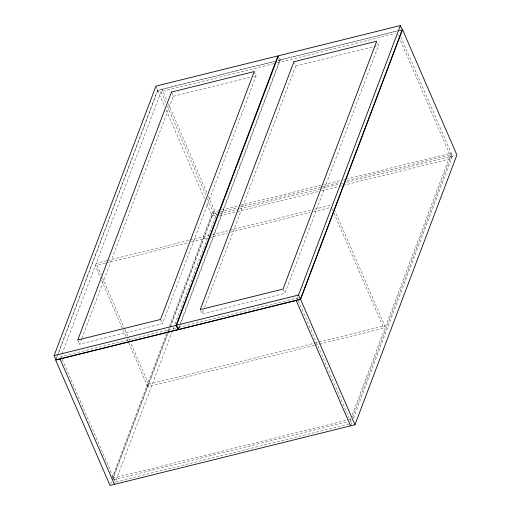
<?xml version="1.0" encoding="UTF-8"?>
<svg xmlns="http://www.w3.org/2000/svg" width="511" height="511" viewBox="0 0 511 511"><rect width="100%" height="100%" fill="white"/><g stroke="black" fill="none" stroke-linecap="round" stroke-linejoin="round"><path stroke-width="0.38" stroke-dasharray="2.56 1.92" d="M55.661 360.057L157.592 90.3L275.027 61.205M56.517 358.371L57.366 356.129M58.497 353.146L157.784 90.377L155.938 86.123M60.068 358.965L61.761 354.493M62.042 353.746L162 89.208L166.739 100.143M254.242 71.54L256.088 75.794L162.415 323.699L79.627 344.216L81.6 338.991M81.881 338.244L173.306 96.311L172.073 93.475M111.935 478.43L166.605 333.747M167.736 330.764L168.579 328.522M169.703 325.539L212.544 212.18L218.74 210.647M110.593 483.962L111.717 480.979M112.848 477.996L167.474 333.434M167.755 332.687L169.441 328.215M169.722 327.474L211.963 215.693L205.959 201.845M314.15 345.436L147.711 386.68L148.631 384.253L130.631 342.734M112.612 479.995L168.132 333.076M168.413 332.329L170.106 327.858M170.387 327.11L213.221 213.745L212.544 212.18M114.438 484.358L171.881 332.342M173.005 329.359L173.855 327.123M174.979 324.146L216.37 214.601L208.149 195.649M178.492 328.145L179.342 325.903M180.466 322.92L279.76 60.151L278.22 56.606M178.984 328.024L179.827 325.782M180.115 325.034L280.252 60.03L278.406 55.776M377.629 43.32L378.549 45.447L284.876 293.359L202.088 313.869L203.499 310.139M204.63 307.149L295.767 65.964L294.534 63.128M296.744 298.967L297.587 296.731M319.573 344.095L383.825 328.171L384.745 325.743L335.159 211.382M351.172 420.879L350.495 419.314L351.057 417.819M352.188 414.836L451.098 153.064L347.314 178.786M352.584 417.155L451.781 154.635L451.098 153.064M350.827 425.101L352.239 421.377M353.363 418.4L452.478 156.091L400.956 37.265M278.118 60.432L398.114 30.698M399.583 30.334L401.052 29.97M157.784 90.377L274.356 61.492M278.214 60.534L279.76 60.151M280.252 60.03L397.59 30.954M398.363 30.762L401.454 29.996M274.107 63.632L161.08 91.635L166.139 103.305M277.205 62.866L395.642 33.515M173.306 96.311L250.671 77.142M253.769 76.369L256.088 75.794M295.767 65.964L378.549 45.447M221.838 209.874L239.653 205.46M240.425 205.269L320.978 185.308M324.076 184.541L340.339 180.511M343.437 179.744L346.535 178.978M213.221 213.745L219.417 212.212M220.19 212.02L237.232 207.798M240.33 207.032L321.655 186.879M322.435 186.687L339.47 182.465M347.218 180.543L451.781 154.635M211.963 215.693L218.695 214.026M219.468 213.834L238.822 209.037M239.595 208.846L321.655 188.514M322.428 188.323L341.003 183.717M341.782 183.526L343.328 183.142M346.426 182.376L455.422 155.363M219.321 216.07L236.357 211.848M237.13 211.656L318.41 191.516M321.508 190.75L338.538 186.528M339.317 186.336L342.408 185.57M343.188 185.378L451.564 158.519L399.723 38.964M107.042 260.648L96.202 263.337L101.255 274.988M107.815 260.457L189.102 240.317M189.875 240.125L209.229 235.328M212.321 234.562L311.41 210.008M314.508 209.242L331.537 205.02M105.349 263.274L95.289 265.765L100.341 277.422M106.122 263.082L188.182 242.744M191.28 241.978L208.309 237.756M209.082 237.564L227.663 232.965M230.761 232.192L310.496 212.435M313.588 211.669L329.851 207.638M175.554 328.145L60.988 356.537L61.933 358.722M178.652 327.379L297.095 298.028L298.047 300.219M148.631 384.253L313.524 343.392M314.297 343.2L318.168 342.242M318.941 342.051L384.745 325.743M314.929 345.244L318.8 344.286M112.707 478.239L348.17 419.889M348.943 419.697L350.495 419.314M113.391 479.803L347.301 421.843M349.141 423.996L115.358 481.93L62.253 359.457M397.826 34.588L398.459 36.045M332.029 208.712L332.661 210.168M333.926 213.081L383.825 328.171M298.36 300.947L351.466 423.421M283.337 289.807L284.876 293.359M168.323 103.79L206.885 192.73M167.404 106.218L206.284 195.885M207.549 198.805L215.45 217.028M157.592 90.3L164.861 107.067M166.126 109.986L204.694 198.926M200.555 310.324L202.088 313.869M160.569 319.445L162.415 323.699M102.519 277.907L124.627 328.892M124.946 329.621L128.421 337.63M128.734 338.365L130.311 342.006M101.6 280.335L122.761 329.135M123.081 329.863L126.556 337.873M126.869 338.601L128.446 342.249M128.766 342.977L147.711 386.68M77.781 339.962L79.627 344.216"/><path stroke-width="0.77" d="M54.109 355.605L155.938 86.123L277.914 55.897L176.084 325.386L177.93 329.64L55.955 359.865L54.109 355.605L176.084 325.386M176.576 325.264L278.406 55.776L400.381 25.55L402.221 29.804L300.391 299.293L178.422 329.518L176.576 325.264L298.545 295.039L400.381 25.55M177.93 329.64L178.492 328.145M300.589 299.363L402.521 29.606L456.891 154.999L354.96 424.756L110.031 485.45L55.661 360.057L300.589 299.363L354.96 424.756M298.545 295.039L300.391 299.293M296.176 300.455L350.546 425.848M60.068 358.965L114.438 484.358M171.46 92.057L77.781 339.962L160.569 319.445L254.242 71.54L171.46 92.057M293.921 61.71L200.248 309.615L283.03 289.098L376.709 41.193L293.921 61.71"/></g></svg>
